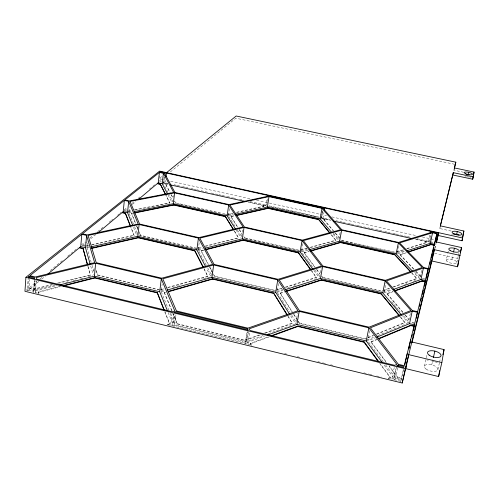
<?xml version="1.0" encoding="UTF-8"?>
<svg xmlns="http://www.w3.org/2000/svg" width="499" height="499" viewBox="0 0 499 499"><rect width="100%" height="100%" fill="white"/><g stroke="black" fill="none" stroke-linecap="round" stroke-linejoin="round"><path stroke-width="0.37" stroke-dasharray="2.5 1.87" d="M28.212 277.057L27.233 291.048L28.187 290.268L29.004 278.623M55.246 285.216L34.275 290.499L28.973 289.214L29.659 279.446M52.551 284.754L34.001 289.408L30.314 288.516L30.345 288.085L34.032 288.977L52.071 284.461M34.618 279.353L33.664 292.614L34.281 280.688M34.001 289.408L34.032 288.977M34.275 290.499L34.98 280.731M60.242 286.376L38.435 291.909L38.654 293.824L38.685 293.393L35.46 292.607L35.984 280.6M35.46 292.607L36.34 280.55M85.036 246.207L82.404 245.589L82.441 245.202L85.067 245.814M91.198 262.405L86.976 247.741L87.462 242.364M58.489 283.264L90.356 275.273L87.924 266.004M93.868 271.044L94.155 268.007M159.593 290.087L97.629 275.336L96.157 269.772M126.796 211.37L124.557 210.859L124.588 210.503L126.833 211.015M133.445 223.895L128.848 212.674L129.472 206.673M135.416 223.203L131.48 213.273L135.616 223.221M91.641 245.028L134.119 235.522L131.019 227.313M137.019 235.048L137.262 232.846M137.581 229.902L137.818 227.694M196.612 248.602L140.593 235.678L139.159 231.748M159.674 177.607L159.842 176.128M163.454 182.99L164.14 177.064M163.922 183.102L164.608 177.182M167.988 192.514L163.366 183.732L165.238 183.395L165.581 180.432M165.749 184.599L167.652 183.931L165.749 184.599L170.589 193.712M135.086 210.035L169.878 203.068L165.98 195.109M168.862 310.297L161.258 291.747L162.169 284.118M172.623 201.752L172.81 200.205M173.178 197.117L173.365 195.577M171.718 310.665L164.346 292.907L164.396 292.495L165.886 292.071M174.638 200.922L175.66 203.268L174.575 201.222M169.76 323.782L167.177 324.599L167.121 325.036L169.71 324.213L169.76 323.782L164.907 311.682M167.177 324.599L170.533 325.417L172.143 312.499M248.14 330.02L246.019 343.749L172.367 325.859L173.895 313.703M170.533 325.417L173.078 324.606L174.413 313.99M172.367 325.859L174.213 325.273L175.554 314.651M263.191 335.553L245.832 341.827L174.712 324.575L175.96 314.726M260.185 334.997L244.809 340.518L177.32 324.157L173.247 313.784M206.224 265.1L198.24 249.943L199.313 241.815M203.33 250.024L201.078 250.598L201.028 250.972L208.183 264.439M167.764 287.786L207.877 276.49L204.091 268.674M211.04 276.066L212.044 268.78M275.117 290.73L214.62 276.558L213.241 273.471M229.403 208.638L228.386 215.874L233.638 214.689M237.586 227.176L230.918 216.797L230.968 216.454L234.761 215.593M205.625 246.344L238.653 238.06L234.206 230.557M241.653 236.807L242.208 233.027M242.321 232.272L242.651 230.008M243.892 236.545L244.672 238.204L243.843 236.906M266.503 206.667L265.817 205.75L266.915 198.521M236.638 212.555L263.94 206.443L263.316 205.189L265.817 205.75M263.94 206.443L263.316 205.189M244.809 340.518L244.878 340.087L259.517 334.829M246.019 343.749L245.396 342.551L247.036 331.891M266.734 205.151L267.202 202.12M267.314 201.359L267.782 198.321M245.832 341.827L247.354 331.941M250.648 344.871L247.897 344.204L247.017 342.526L248.664 331.872M247.897 344.204L249.675 332.764M251.265 345.476L250.442 343.356L268.712 336.7M278.585 283.538L277.157 292.314L283.033 290.437M291.865 311.657L280.157 293.431L280.22 293.032L284.642 291.616M302.824 243.637L301.408 251.976L308.157 250.068M314.769 267.183L304.122 252.974L304.184 252.613L308.638 251.34M265.306 333.157L292.383 323.421L288.347 316.485M268.256 333.725L295.745 323.795L297.529 313.366M367.264 338.154L365.131 339.027L299.394 323.377L298.215 321.007M322.734 210.615L321.294 218.849L322.922 218.437L325.448 218.999L323.77 219.747L325.448 218.999M321.537 218.132L322.847 210.659M322.922 218.437L323.97 212.462M285.44 287.449L316.403 277.619L311.457 270.433M319.541 277.17L321.131 268.244M381.71 291.316L322.641 277.681L321.78 276.072M310.64 247.541L335.914 240.424L330.974 234.125M338.883 239.214L340.349 231.205M365.131 339.027L365.212 338.609L299.469 322.959M369.759 330.725L367.713 340.923L375.51 337.704M386.313 362.617L370.963 342.133L371.05 341.715L376.733 339.351M384.211 292.096L386.338 281.648M402.967 312.686L386.974 293.917L387.056 293.537L392.906 291.404M398.944 245.826L397.298 253.866L405.363 251.284M413.671 269.273L399.942 254.827L405.849 252.594M390.299 377.3L388.197 378.279L388.103 378.722L390.206 377.737L390.299 377.3L380.201 363.609M388.197 378.279L391.777 379.153L394.566 366.048M376.527 334.361L405.013 322.703L400.653 317.015M391.777 379.153L393.867 378.161L396.194 367.27M393.736 379.627L395.258 378.903L401.053 380.313L400.797 381.342L393.736 379.627L396.381 367.252M395.258 378.903L397.597 367.931M393.443 287.1L416.902 278.667L412.274 273.29M406.835 248.889L426.595 242.62L425.616 241.267L428.223 241.84L429.277 242.863M410.334 313.472L408.282 323.046L402.768 316.534M397.572 377.076L401.608 378.055L401.514 378.491L397.478 377.518L397.572 377.076L389.195 365.91M426.595 242.62L425.616 241.267M421.674 270.371L419.827 278.96L414.027 272.822M428.223 241.84L429.683 235.073M429.446 242.109L431.398 233.064M429.97 240.655L430.943 236.139M400.797 381.342L403.479 368.961M434.766 248.608L435.733 244.167M451.133 231.049L439.75 228.548L440.343 225.841M463.727 172.292L453.928 170.221L454.177 169.074M446.256 260.098L446.536 259.648A5.408 1.921 12.9 0 1 451.888 259.399L453.235 259.767A5.408 1.921 12.9 0 1 456.666 262.78A5.408 1.921 12.9 0 1 450.697 263.06A5.408 1.921 12.9 0 1 446.256 260.098L447.597 254.11M447.765 253.361L448.264 251.116M424.418 366.316L427.194 353.947M451.888 259.399L452.899 254.933M431.735 364.856L432.889 359.785M456.81 262.462L458.176 256.474M458.344 255.725L458.855 253.48M437.897 369.547L439.401 362.998M439.569 362.268L440.573 357.902M434.866 248.645L436.114 243.506M439.75 228.548L440.118 227.039M453.928 170.221L454.277 168.774M403.828 369.129L401.252 379.514L395.42 378.099L385.721 365.087M28.973 289.214L30.345 288.085M30.314 288.516L39.327 281.087M41.735 279.103L45.34 276.134M82.404 245.589L84.786 243.631M85.379 243.138L87.163 241.672M90.731 238.728L96.089 234.318M124.557 210.859L126.347 209.38M132.329 204.453L135.915 201.496M26.154 290.318L36.97 281.436M39.976 278.972L42.384 277.001M50.199 270.583L63.423 259.729M67.627 256.28L77.844 247.891M81.456 244.934L85.061 241.971M89.87 238.023L93.475 235.066M97.685 231.611L103.692 226.677M109.106 222.236L110.909 220.758M111.508 220.265L112.712 219.279M117.521 215.331L119.323 213.853M119.922 213.36L121.126 212.368M124.132 209.904L127.139 207.441M131.948 203.492L134.35 201.515M137.955 198.558L140.961 196.088M149.376 189.183L155.389 184.25M159.493 180.881L161.296 179.403M170.309 172.005L235.846 118.219L455.338 164.427M159.811 178.131L162.212 176.178M370.963 342.133L376.645 339.769M367.152 339.969L374.949 336.763M377.787 335.59L407.571 323.34M368.062 337.443L373.046 335.409M376.608 333.95L405.101 322.304M367.981 337.86L373.676 335.528M250.373 343.799L269.373 336.862M386.974 293.917L392.825 291.784M382.933 292.283L390.892 289.414M404.633 284.449L406.804 283.663M413.315 281.311L415.486 280.525M247.017 342.526L264.376 336.239M384.062 292.844L392.021 289.963M264.645 332.989L292.458 323.003M382.521 290.674L389.85 288.042M392.788 286.987L416.977 278.299M383.912 290.524L389.775 288.416M280.157 293.431L284.573 292.009M399.942 254.827L406.51 252.712M276.808 291.503L283.42 289.395M287.093 288.222L290.031 287.287M292.969 286.345L295.907 285.409M314.264 279.559L317.202 278.617M396.998 253.155L404.333 250.816M281.816 288.229L275.18 290.331L214.676 276.165M285.503 287.056L316.472 277.238M395.925 252.026L403.248 249.706M406.91 248.546L426.67 242.283M397.323 251.914L403.909 249.818M276.589 290.256L281.754 288.622M164.346 292.907L165.836 292.483M304.122 252.974L309.318 251.49M161.258 291.747L164.988 290.686M161.077 289.669L164.046 288.834M300.972 250.261L306.922 248.589M160.984 290.929L164.707 289.875M172.91 287.555L180.37 285.447M203.48 278.904L210.94 276.795L206.611 268.524M301.165 251.271L307.159 249.575M159.636 289.676L164.096 288.422M167.814 287.38L207.933 276.09M306.985 248.228L299.55 250.317L244.728 237.842M309.96 247.392L335.977 240.075M38.404 292.345L60.273 286.782M204.029 250.211L201.028 250.972L198.115 250.298M65.731 282.577L68.725 281.823M73.216 280.694L76.216 279.939M80.707 278.804L83.701 278.055M88.198 276.92L92.689 275.791M198.041 249.244L201.783 248.302M35.217 291.129L56.955 285.64M198.24 249.943L202.731 248.808M57.329 283.139L90.394 274.862M196.662 248.228L201.166 247.099M204.921 246.157L238.709 237.699M198.115 248.228L201.87 247.286M230.918 216.797L234.711 215.942M138.909 235.69L140.637 235.303L195.907 248.053M86.976 247.741L89.252 247.23M85.728 245.97L88.753 245.296M91.779 244.616L134.156 235.141M226.827 214.414L232.896 213.061M236.688 212.212L263.99 206.106M86.433 246.194L88.666 245.695M228.293 214.42L232.846 213.404M86.845 247.042L88.36 246.706M228.255 215.269L233.501 214.083M131.443 213.634L132.971 213.323M128.006 212.225L131.773 211.47M128.848 212.674L131.861 212.069M127.582 211.183L131.362 210.428M134.387 209.823L169.922 202.719M128.299 211.389L131.318 210.79M159.967 178.792L161.489 179.129M162.25 179.297L165.294 179.971M170.621 181.149L251.247 199.032M256.573 200.211L319.709 214.214M320.47 214.383L326.552 215.73M331.879 216.915L417.077 235.802M422.397 236.988L433.812 239.514M159.655 181.542L161.171 181.879M161.932 182.048L167.252 183.233M174.089 184.749L176.372 185.26M177.133 185.428L181.686 186.439M182.447 186.607L184.73 187.113M185.491 187.281L190.044 188.298M190.805 188.466L193.088 188.971M193.849 189.14L196.126 189.645M196.887 189.813L204.484 191.504M205.245 191.672L207.522 192.177M211.32 193.026L218.163 194.541M218.924 194.71L221.2 195.215M221.961 195.39L226.521 196.4M227.282 196.569L232.596 197.747M233.357 197.916L235.64 198.427M239.439 199.269L243.999 200.28M250.074 201.633L266.029 205.176M269.073 205.856L319.223 216.996M319.984 217.165L329.858 219.36M335.939 220.708L338.977 221.381M339.738 221.55L342.015 222.061M342.776 222.23L347.335 223.24M348.096 223.409L350.379 223.914M351.134 224.082L355.693 225.099M356.454 225.267L358.737 225.773M359.492 225.941L367.096 227.631M367.85 227.8L370.133 228.305M370.894 228.473L375.454 229.49M376.209 229.659L378.491 230.164M379.252 230.332L383.812 231.343M384.567 231.511L386.85 232.016M387.611 232.191L392.17 233.201M392.925 233.37L395.208 233.875M395.969 234.043L406.604 236.407M407.365 236.576L409.642 237.081M417.245 238.772L429.402 241.472M430.163 241.641L433.201 242.314M163.56 182.933L167.988 183.919M249.868 202.114L266.591 205.831M267.352 206L291.678 211.408M292.439 211.576L317.526 217.146M321.325 217.994L330.444 220.022M415.592 238.946L429.271 241.984M430.032 242.152L432.315 242.657M165.238 183.395L167.652 183.931M270.938 206.885L281.511 209.237M282.266 209.405L289.819 211.083M290.574 211.252L292.838 211.751M293.593 211.919L301.147 213.597M301.901 213.765L309.455 215.443M310.21 215.612L312.474 216.117M313.229 216.285L319.273 217.626M248.171 202.17L263.266 205.526M325.392 219.335L330.7 220.514M415.679 239.408L425.547 241.597M434.535 253.218L458.232 258.519M175.704 202.925L226.072 214.246M341.553 240.2L395.196 252.257L395.127 252.606L355.843 243.774M177.918 203.773L180.17 204.284M180.925 204.453L188.441 206.143M189.19 206.312L196.706 208.002M197.461 208.17L204.977 209.861M205.731 210.029L213.248 211.719M213.996 211.888L220.009 213.241M224.519 214.252L226.777 214.757M341.491 240.549L355.088 243.606M424.705 278.804L422.722 278.355L422.647 278.716L425.94 279.471M245.427 238.379L270.957 244.186M271.706 244.36L299.487 250.685M322.703 277.307L381.785 290.936M414.444 322.94L411.55 322.26L411.463 322.66L415.081 323.508M97.673 274.93L158.882 289.495M426.751 359.891L428.242 360.247M431.966 361.139L434.205 361.675M434.947 361.85L438.677 362.742M177.376 323.72L244.878 340.087M174.213 325.273L245.396 342.551M28.187 290.268L33.495 291.553M284.53 353.56L287.555 354.296M297.385 356.685L300.41 357.415M317.794 361.644L322.335 362.742M323.09 362.929L326.115 363.665M330.65 364.763L333.675 365.499M363.914 372.847L368.449 373.951M369.204 374.131L372.229 374.868M376.764 375.972L381.305 377.069M400.011 254.478L415.33 270.577M415.86 271.132L421.667 277.244M415.779 271.493L421.586 277.606M414.719 272.267L420.526 278.398M411.675 273.096L416.902 278.667M323.826 219.41L333.675 230.962M335.646 233.27L339.089 237.312M387.056 293.537L403.049 312.293M405.55 315.225L409.049 319.329M323.77 219.747L333.12 230.725M335.091 233.039L339.52 238.241M404.963 315.037L408.962 319.728M333.307 233.021L338.815 239.514M391.59 301.72L393.592 304.084M394.098 304.677L396.1 307.047M396.605 307.634L398.614 310.004M399.113 310.596L400.117 311.775M403.629 315.917L408.644 321.836M333.126 234.174L338.116 240.081M330.912 234.468L335.914 240.424M400.073 316.821L405.013 322.703M371.05 341.715L386.407 362.187M304.184 252.613L314.832 266.809M316.684 269.279L319.928 273.602M389.108 366.341L397.478 377.518M316.622 269.653L319.859 273.976M321.712 276.446L322.641 277.681M302.332 253.211L306.018 258.158M306.473 258.775L307.858 260.628M308.32 261.245L312.923 267.427M314.763 269.897L319.828 276.696M368.636 342.158L383.413 361.987M313.902 270.495L318.948 277.301M384.199 365.143L393.867 378.161M311.388 270.807L316.403 277.619M379.652 363.415L390.206 377.737M230.968 216.454L237.643 226.827M239.308 229.415L241.809 233.307M280.22 293.032L292.358 311.9M294.03 314.501L297.797 320.358M239.258 229.771L242.171 234.312M293.543 314.264L297.722 320.776M298.14 321.425L299.394 323.377M228.798 216.516L234.942 226.147M237.399 230.002L241.909 237.062M277.575 292.969L289.701 311.975M291.79 315.256L296.387 322.46M236.127 229.964L241.023 237.674M290.742 315.923L295.745 323.795M234.156 230.912L238.653 238.06M287.867 316.241L292.383 323.421M201.078 250.598L209.306 266.073M209.667 266.74L212.886 272.797M250.442 343.356L251.334 345.04M165.787 184.268L170.034 192.265M171.45 194.928L172.866 197.592M170.951 194.398L172.76 197.81M209.611 267.133L212.83 273.19M213.192 273.864L214.62 276.558M207.671 267.857L211.302 274.743M168.344 193.194L172.617 201.303M168.188 195.184L172.086 202.619M165.344 194.292L169.878 203.068M204.041 269.067L207.877 276.49M136.795 226.066L137.98 228.904M164.396 292.495L172.068 310.946M136.57 225.972L137.718 228.748M139.159 232.21L140.593 235.678M172.897 313.503L177.32 324.157M134.593 226.702L137.181 233.014M170.034 313.154L174.712 324.575M133.514 227.369L136.657 235.085M168.138 312.461L173.078 324.606M130.233 225.822L134.119 235.522M164.857 312.112L169.71 324.213M96.126 270.221L97.629 275.336M92.047 265.337L93.737 271.2M90.718 266.061L93.232 274.868M87.88 266.397L90.356 275.273M38.435 291.909L38.685 293.393M451.707 234.443A5.046 1.672 12.6 0 1 452.281 234.156M460.795 236.033A5.046 1.672 12.6 0 1 461.213 236.538M470.632 177.145A4.185 1.154 12 0 1 469.746 177.145M468.736 177.051A4.185 1.154 12 0 1 466.602 176.596M465.636 176.272A4.185 1.154 12 0 1 464.819 175.916M425.996 369.017A6.936 3.144 14.2 0 0 437.523 370.302A6.936 3.144 14.2 0 0 429.938 364.538A6.936 3.144 14.2 0 0 425.996 369.017"/><path stroke-width="0.75" d="M436.394 242.289L438.49 232.646L159.611 171.113L25.917 277.294L24.95 291.304L402.206 383.001L406.754 364.289M29.054 277.849L29.167 276.296L34.506 277.581L34.674 278.61L28.212 277.057L29.167 276.296M47.742 274.151L80.732 246.606L81.824 234.305L86.595 235.416L94.654 262.692L35.254 276.976L29.921 275.691L81.824 234.305M87.468 264.913L82.977 248.296L79.634 247.51M90.094 263.859L85.491 247.722L86.595 235.416M59.949 284.885L94.423 276.178L95.64 263.26L161.289 278.779L174.793 310.958L172.242 311.744L36.446 279.041L36.202 277.594L95.64 263.26M63.273 286.021L94.791 278.005L94.829 277.594L157.197 292.47L164.333 310.259M97.873 232.846L123.197 211.645L124.351 200.392L128.692 201.371L138.217 224.014L87.194 234.929L82.429 233.825L124.351 200.392M129.952 225.13L125.305 213.079L122.292 212.393M132.659 225.261L127.519 212.63L128.692 201.371M90.768 246.886L137.83 236.283L139.115 224.5L198.415 238.092L212.643 264.414L161.782 278.186L96.226 262.699L88.086 235.453L139.115 224.5M91.298 248.483L138.267 237.823L138.31 237.449L194.66 250.467L203.392 267.327M138.31 199.525L158.233 182.809L159.424 172.429L163.398 173.309L173.733 192.483L129.179 200.978L124.85 199.999L159.424 172.429M165.344 194.292L160.241 184.037L157.484 183.426M166.017 176.74L166.448 173.041L267.408 195.321L268.1 196.232L229.029 204.59L174.981 192.52L164.57 173.359L166.448 173.041M167.483 193.83L162.175 183.688L163.398 173.309M163.996 309.973L157.197 292.47M167.265 310.316L159.711 291.747L161.289 278.779M134.119 211.613L173.296 203.717L174.6 192.895L228.673 204.977L243.094 226.983L198.845 237.624L139.614 224.057L130.021 201.421L174.6 192.895M134.493 213.017L173.777 205.045L173.814 204.702L225.205 216.267L233.8 229.902M202.993 267.04L194.66 250.467M205.526 266.454L196.868 249.912L198.415 238.092M167.221 290.05L211.956 277.357L213.666 264.969L277.75 279.87L297.978 310.74L247.941 328.136L176.44 310.939L162.811 278.785L213.666 264.969M168.063 291.846L212.611 279.116L212.668 278.723L273.552 293L287.112 314.526M233.339 229.609L225.205 216.267M235.721 229.322L227.151 215.83L228.673 204.977M204.977 248.24L242.371 238.796L244.042 227.457L302.057 240.574L321.524 266.017L278.093 279.309L214.096 264.433L199.8 238.123L244.042 227.457M205.532 249.831L243.038 240.287L243.094 239.925L298.227 252.494L311.002 269.816M267.202 196.65L267.408 195.321M247.273 330.363L247.504 328.841L175.935 311.619L174.089 312.187L248.14 330.02L247.504 328.841M235.135 214.352L267.389 207.079L269.005 196.631L321.967 208.326L340.617 229.752L302.338 240.119L244.391 227.02L229.914 205.02L269.005 196.631M236.227 215.593L268.05 208.376L268.1 208.039L318.474 219.248L329.976 232.933M287.044 314.938L273.552 293M289.489 313.958L275.729 292.308L277.75 279.87M310.478 269.572L298.227 252.494M312.985 269.26L300.136 251.951L302.057 240.574M441.846 362.561L408.737 354.658L405.706 368.618L438.621 376.552L441.846 362.561L444.06 349.599L411.831 341.965M411.993 342.751L431.866 260.989L457.577 266.765L461.506 247.56L436.22 241.94L438.49 232.646M267.271 335.185L296.93 324.437L299.182 311.37L368.867 327.843L396.817 364.364L394.721 365.318L250.03 330.475L249.138 328.829L299.182 311.37M271.568 336.058L297.878 326.458L297.947 326.04L364.139 341.827L378.828 361.744M438.621 376.552L439.638 370.651M457.577 266.765L458.587 260.89M436.425 242.24L438.072 235.459L462.062 240.761L463.159 234.43M440.299 226.284L452.768 174.987L472.69 179.216L474.05 172.068L454.433 167.926L455.83 162.169L236.158 115.999L166.423 172.754M462.062 240.761L463.895 231.018L440.343 225.841L453.279 172.66L473.22 176.883L472.69 179.216M473.22 176.883L474.05 172.068M329.415 232.684L318.474 219.248M331.629 232.403L320.146 218.818L321.967 208.326M324.362 210.216L324.755 207.977L430.487 231.311L431.56 232.309L398.508 242.427L341.815 229.771L323.127 208.37L324.755 207.977M285.235 289.732L320.477 278.461L322.604 266.547L385.166 280.887L410.964 310.528L369.06 327.163L299.481 310.721L279.184 279.883L322.604 266.547M286.046 291.535L321.381 280.151L321.45 279.771L380.893 293.506L399.668 315.836M309.654 249.637L339.626 241.136L341.628 230.201L398.389 242.876L422.291 267.508L385.353 280.344L322.872 266.036L303.342 240.605L341.628 230.201M310.802 251.066L340.493 242.583L340.555 242.233L394.497 254.378L410.708 271.624M378.279 361.55L364.058 342.245L364.139 341.827M382.359 362.661L366.247 340.96L368.867 327.843M399.088 315.649L380.893 293.506M401.271 314.757L382.739 292.838L385.166 280.887M410.627 271.986L394.497 254.378M412.448 271.15L396.112 253.848L398.389 242.876M397.903 366.547L398.214 365.093L404.047 366.497L403.797 367.507L396.686 365.792L398.214 365.093M376.926 337.118L409.523 323.658L412.218 311.127L417.451 312.343L416.172 318.243M430.007 233.569L430.487 231.311M378.778 338.883L410.733 325.591L410.82 325.192L414.444 326.04L413.253 330.918M393.468 289.439L420.956 279.477L423.433 268.013L428.161 269.086L426.134 278.398M395.021 290.979L422.073 281.105L422.154 280.744L425.435 281.486L424.25 286.32M430.294 243.312L432.577 232.752L436.918 233.713L434.617 244.273L430.294 243.312L406.828 250.816M404.82 364.75L407.203 353.735M408.718 348.751L410.683 339.676M408.7 252.001L431.404 244.373L434.423 245.046M402.206 383.001L405.313 368.705L434.336 249.675L460.159 255.438M431.866 260.989L434.336 249.675M438.072 235.459L438.671 232.709L462.692 238.011M452.768 174.987L453.279 172.66M455.83 162.169L454.277 168.774M468.611 172.292L468.093 174.6L469.141 174.862M456.691 234.281L457.302 231.561M453.572 251.951L454.408 248.221M433.382 357.615L434.86 351.096M463.278 233.725L463.895 231.018M460.321 252.75L461.506 247.56M442.9 354.639L444.06 349.599M436.85 240.187L438.671 232.709M436.918 233.713L404.24 365.717L398.37 364.307L370.345 327.812L412.218 311.127M408.837 348.813L409.386 346.574M410.309 342.844L410.858 340.611M411.781 336.881L412.33 334.642M419.297 306.398L419.846 304.172M420.763 300.448L421.318 298.221M422.235 294.497L423.333 290.038M429.782 263.909L430.331 261.688M431.242 257.983L432.34 253.536M432.702 252.051L433.799 247.61M378.148 338.765L410.82 325.192M270.907 335.896L297.947 326.04M395.096 290.605L422.154 280.744M423.433 268.013L386.488 280.9L412.355 310.521L417.601 311.738M286.114 291.142L321.45 279.771M408.045 251.889L431.404 244.373M432.577 232.752L399.549 242.901L423.526 267.508L428.285 268.587M168.113 291.435L212.668 278.723M310.865 250.704L340.555 242.233M63.248 285.609L94.829 277.594M205.582 249.45L243.094 239.925M91.386 248.078L138.31 237.449M236.277 215.25L268.1 208.039M134.505 212.661L173.814 204.702M170.558 184.917L244.398 201.328M333.737 221.188L412.648 238.734M267.389 207.079L320.146 218.818M158.233 182.809L162.175 183.688M157.447 183.757L160.204 184.374M268.05 208.376L318.412 219.585M431.329 244.716L434.348 245.383M173.296 203.717L227.151 215.83M339.626 241.136L396.112 253.848M173.777 205.045L225.161 216.616M340.493 242.583L394.428 254.727M123.197 211.645L127.519 212.63M242.371 238.796L300.136 251.951M420.956 279.477L425.666 280.55M122.261 212.755L125.268 213.441M243.038 240.287L298.165 252.856M422.073 281.105L425.354 281.854M137.83 236.283L196.868 249.912M320.477 278.461L382.739 292.838M138.267 237.823L194.61 250.847M321.381 280.151L380.818 293.886M211.956 277.357L275.729 292.308M409.523 323.658L414.731 324.88M80.732 246.606L85.491 247.722M410.733 325.591L414.357 326.44M79.597 247.903L82.94 248.689M212.611 279.116L273.489 293.4M94.423 276.178L159.711 291.747M296.93 324.437L366.247 340.96M94.791 278.005L157.148 292.882M297.878 326.458L364.058 342.245M25.917 277.294L405.313 368.705M160.241 184.037L165.618 194.417M125.305 213.079L130.445 225.891M82.977 248.296L87.512 264.526M453.129 233.994A5.046 1.672 12.6 0 1 459.105 235.035M466.022 174.319A4.185 1.154 12 0 1 467.027 174.413M437.149 232.784L437.018 233.301L432.689 232.341L431.922 231.63L437.149 232.784M160.347 171.693L159.83 172.105L163.778 172.972L165.119 172.748L160.347 171.693M323.371 207.671L322.204 207.952L269.267 196.263L268.774 195.62L323.371 207.671M429.121 355.138A6.967 3.069 14 0 0 440.704 356.448A6.967 3.069 14 0 0 433.051 350.778A6.967 3.069 14 0 0 429.121 355.138M450.086 250.535A5.433 1.871 12.8 0 0 459.105 251.671A5.433 1.871 12.8 0 0 453.005 247.978A5.433 1.871 12.8 0 0 450.086 250.535M453.298 233.582A5.052 1.659 12.6 0 0 461.687 234.655A5.052 1.659 12.6 0 0 455.999 231.33A5.052 1.659 12.6 0 0 453.298 233.582M465.355 173.602A4.192 1.141 12 0 0 472.31 174.538A4.192 1.141 12 0 0 467.532 172.105A4.192 1.141 12 0 0 465.355 173.602"/></g></svg>
